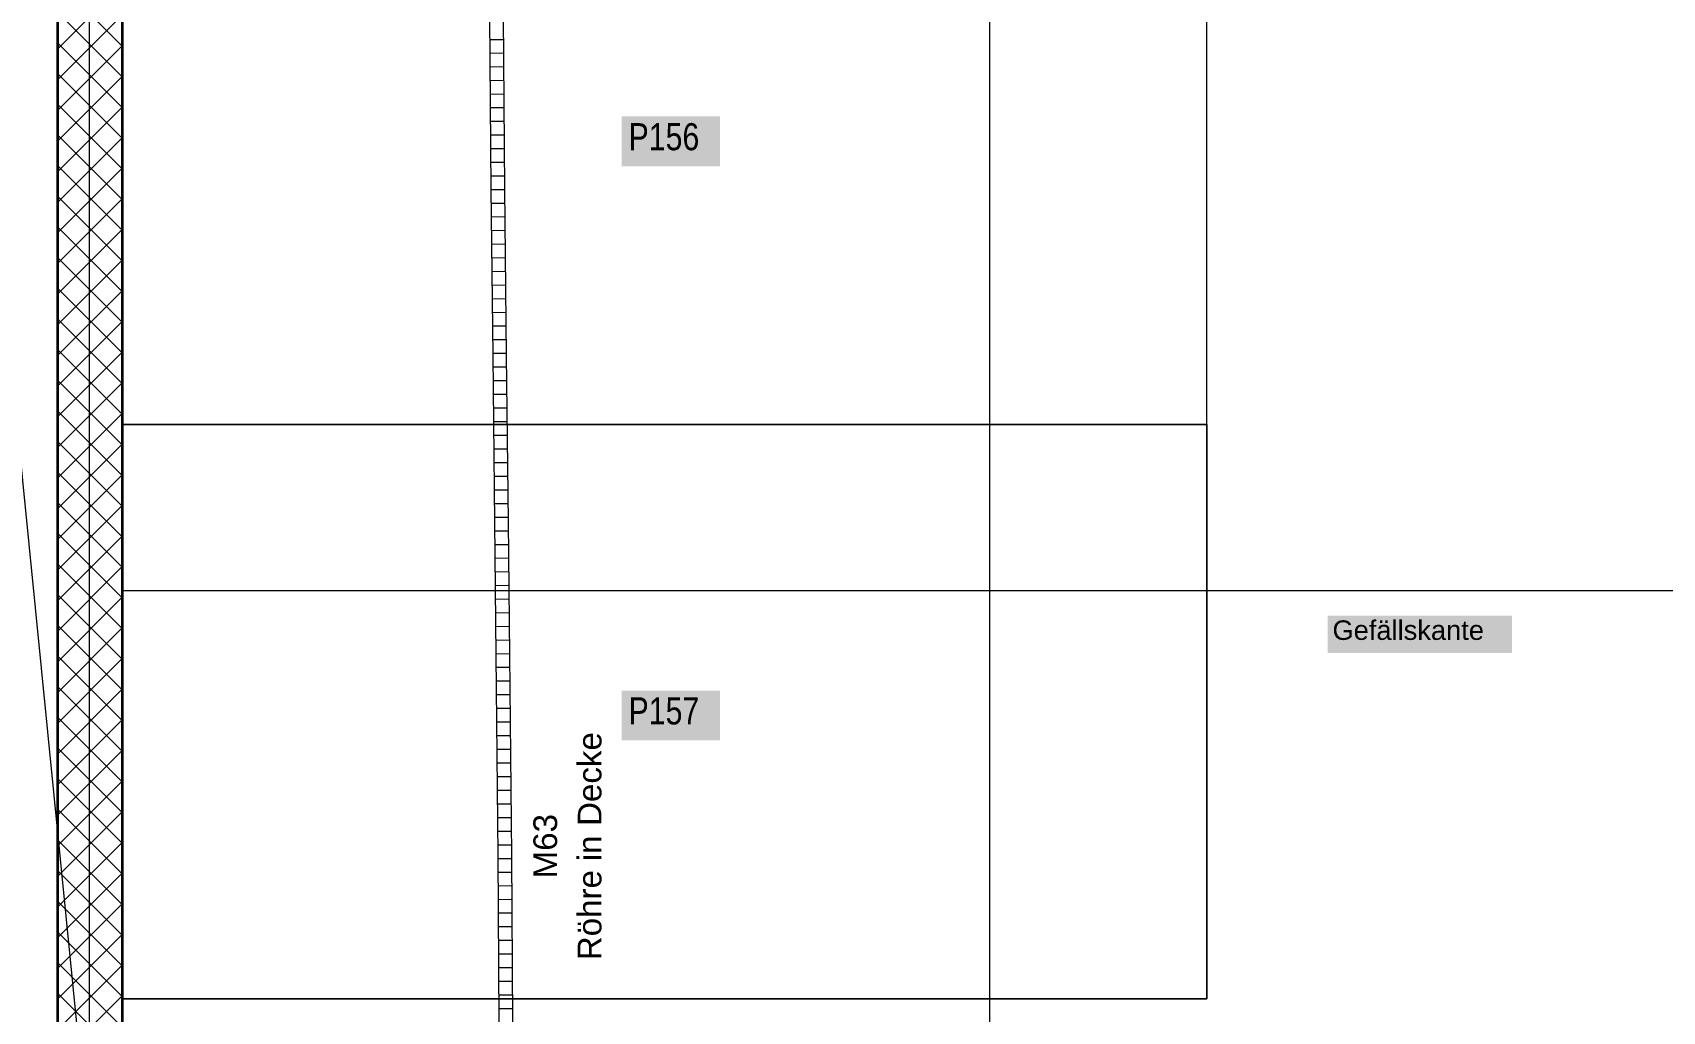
# Model space of a CAD drawing. Extents: x -882 to 613, y -179 to 707.
# Drawn here: x -802.8 to -652.5, y 47.1 to 137.4 of the extents above; entities that cross this region are included whole.
import ezdxf
from ezdxf.lldxf.tags import DXFTag

# ---------------------------------------------------------------- set-up
doc = ezdxf.new("R2010")
doc.units = 0
doc.layers.get('0').update_dxf_attribs({"lineweight": 13})
for name, color, linetype, lineweight, true_color in [('A-DETL-____-OTLN', 5, 'Continuous', 9, 0x0000ff), ('EL01_WAN_Röhre Decke', 1, 'Continuous', 13, 0xff0000), ('EL01_WAN_Röhre Decke Typ', 1, 'Continuous', 13, 0xff0000)]:
    doc.layers.add(name, color=color, linetype=linetype, lineweight=lineweight, true_color=true_color)
for name, color, linetype, lineweight in [('A-FLOR-____-OTLN', 7, 'Continuous', 9), ('A-WALL-____-MCUT', 7, 'Continuous', 35), ('A-WALL-____-PATT', 7, 'Continuous', 35), ('C-PRKG-____-IDEN', 7, 'Continuous', 5), ('C-PRKG-____-OTLN', 7, 'Continuous', 9), ('S-GRID-____-OTLN', 7, 'Continuous', 5), ('Text', 7, 'Continuous', 5)]:
    doc.layers.add(name, color=color, linetype=linetype, lineweight=lineweight)
doc.styles.get("Standard").update_dxf_attribs({"font": 'arial.ttf'})
tags = doc.linetypes.add('_Rasterlinie_', pattern=[0.375, 0.2, -0.05, 0.075, -0.05]).pattern_tags.tags
tags[10:11] = [DXFTag(74, 4), DXFTag(75, 0), DXFTag(340, '0'), DXFTag(46, 1.0), DXFTag(50, 0.0), DXFTag(44, 0.0), DXFTag(45, 0.0)]
tags[8:9] = [DXFTag(74, 4), DXFTag(75, 0), DXFTag(340, '0'), DXFTag(46, 1.0), DXFTag(50, 0.0), DXFTag(44, 0.0), DXFTag(45, 0.0)]
tags[6:7] = [DXFTag(74, 4), DXFTag(75, 0), DXFTag(340, '0'), DXFTag(46, 1.0), DXFTag(50, 0.0), DXFTag(44, 0.0), DXFTag(45, 0.0)]
tags[4:5] = [DXFTag(74, 4), DXFTag(75, 0), DXFTag(340, '0'), DXFTag(46, 1.0), DXFTag(50, 0.0), DXFTag(44, 0.0), DXFTag(45, 0.0)]
tags = doc.linetypes.add('_Strichliert - Fein_', pattern=[0.15, 0.1, -0.05]).pattern_tags.tags
tags[6:7] = [DXFTag(74, 4), DXFTag(75, 0), DXFTag(340, '0'), DXFTag(46, 1.0), DXFTag(50, 0.0), DXFTag(44, 0.0), DXFTag(45, 0.0)]
tags[4:5] = [DXFTag(74, 4), DXFTag(75, 0), DXFTag(340, '0'), DXFTag(46, 1.0), DXFTag(50, 0.0), DXFTag(44, 0.0), DXFTag(45, 0.0)]

# ---------------------------------------------------------------- blocks, each defined once
blk = doc.blocks.new('Referenz-A0UJ2IESXE', base_point=(-902.38, -164.15))
at = {"layer": 'A-DETL-____-OTLN', "color": 0, "linetype": '_Strichliert - Fein_', "ltscale": 0.13}
blk.add_line((-844.58, 506.17), (-778.51, -157.46), dxfattribs=at)
at = {"layer": 'A-FLOR-____-OTLN', "color": 0, "linetype": 'Continuous', "ltscale": 0.13}
blk.add_line((105.49, 85.94), (-794.51, 85.94), dxfattribs=at)
at = {"layer": 'A-WALL-____-MCUT', "color": 0, "linetype": 'Continuous', "ltscale": 0.35}
for p, q in [((-800.51, 219.29), (-800.51, -157.46)), ((-794.51, -157.46), (-794.51, 213.29))]:
    blk.add_line(p, q, dxfattribs=at)
at = {"layer": 'A-WALL-____-PATT', "color": 0, "linetype": 'Continuous', "lineweight": 9, "ltscale": 0.13}
for p, q in [((-794.51, 136.15), (-800.51, 142.15)), ((-800.51, 135.93), (-794.51, 141.93)), ((-794.51, 133.32), (-800.51, 139.32)), ((-800.51, 133.1), (-794.51, 139.1)), ((-794.51, 130.49), (-800.51, 136.49)), ((-800.51, 130.27), (-794.51, 136.27)), ((-794.51, 127.66), (-800.51, 133.66)), ((-800.51, 127.44), (-794.51, 133.44)), ((-794.51, 124.83), (-800.51, 130.83)), ((-800.51, 124.61), (-794.51, 130.61)), ((-794.51, 122.01), (-800.51, 128.01)), ((-800.51, 121.78), (-794.51, 127.78)), ((-794.51, 119.18), (-800.51, 125.18)), ((-800.51, 118.96), (-794.51, 124.96)), ((-794.51, 116.35), (-800.51, 122.35)), ((-800.51, 116.13), (-794.51, 122.13)), ((-794.51, 113.52), (-800.51, 119.52)), ((-800.51, 113.3), (-794.51, 119.3)), ((-794.51, 110.69), (-800.51, 116.69)), ((-800.51, 110.47), (-794.51, 116.47)), ((-794.51, 107.86), (-800.51, 113.86)), ((-800.51, 107.64), (-794.51, 113.64)), ((-794.51, 105.04), (-800.51, 111.04)), ((-800.51, 104.81), (-794.51, 110.81)), ((-794.51, 102.21), (-800.51, 108.21)), ((-800.51, 101.99), (-794.51, 107.99)), ((-794.51, 99.38), (-800.51, 105.38)), ((-800.51, 99.16), (-794.51, 105.16)), ((-794.51, 96.55), (-800.51, 102.55)), ((-800.51, 96.33), (-794.51, 102.33)), ((-794.51, 93.72), (-800.51, 99.72)), ((-800.51, 93.5), (-794.51, 99.5)), ((-794.51, 90.89), (-800.51, 96.89)), ((-800.51, 90.67), (-794.51, 96.67)), ((-794.51, 88.07), (-800.51, 94.07)), ((-800.51, 87.84), (-794.51, 93.84)), ((-794.51, 85.24), (-800.51, 91.24)), ((-800.51, 85.01), (-794.51, 91.01)), ((-794.51, 82.41), (-800.51, 88.41)), ((-800.51, 82.19), (-794.51, 88.19)), ((-794.51, 79.58), (-800.51, 85.58)), ((-800.51, 79.36), (-794.51, 85.36)), ((-794.51, 76.75), (-800.51, 82.75)), ((-800.51, 76.53), (-794.51, 82.53)), ((-794.51, 73.92), (-800.51, 79.92)), ((-800.51, 73.7), (-794.51, 79.7)), ((-794.51, 71.09), (-800.51, 77.09)), ((-800.51, 70.87), (-794.51, 76.87)), ((-794.51, 68.27), (-800.51, 74.27)), ((-800.51, 68.04), (-794.51, 74.04)), ((-794.51, 65.44), (-800.51, 71.44)), ((-800.51, 65.22), (-794.51, 71.22)), ((-794.51, 62.61), (-800.51, 68.61)), ((-800.51, 62.39), (-794.51, 68.39)), ((-794.51, 59.78), (-800.51, 65.78)), ((-800.51, 59.56), (-794.51, 65.56)), ((-794.51, 56.95), (-800.51, 62.95)), ((-800.51, 56.73), (-794.51, 62.73)), ((-794.51, 54.12), (-800.51, 60.12)), ((-800.51, 53.9), (-794.51, 59.9)), ((-794.51, 51.3), (-800.51, 57.3)), ((-800.51, 51.07), (-794.51, 57.07)), ((-794.51, 48.47), (-800.51, 54.47)), ((-800.51, 48.25), (-794.51, 54.25)), ((-794.51, 45.64), (-800.51, 51.64)), ((-800.51, 45.42), (-794.51, 51.42)), ((-794.51, 42.81), (-800.51, 48.81)), ((-800.51, 42.59), (-794.51, 48.59))]:
    blk.add_line(p, q, dxfattribs=at)
at = {"layer": 'C-PRKG-____-IDEN', "color": 7, "linetype": 'Continuous', "ltscale": 0.13, "true_color": 0xffffff}
for points in [[(-748.47, 125.11), (-739.4, 125.11), (-748.47, 129.71)], [(-739.4, 125.11), (-748.47, 129.71), (-739.4, 129.71)], [(-748.47, 72.12), (-739.4, 72.12), (-748.47, 76.72)], [(-739.4, 72.12), (-748.47, 76.72), (-739.4, 76.72)]]:
    blk.add_solid(points, dxfattribs=at)
at = {"layer": 'C-PRKG-____-OTLN', "color": 0, "linetype": 'Continuous', "ltscale": 0.13}
for p, q in [((-694.51, 101.28), (-694.51, 154.27)), ((-794.51, 121.92), (-794.51, 101.28)), ((-794.51, 101.28), (-694.51, 101.28)), ((-794.51, 101.28), (-694.51, 101.28)), ((-794.51, 48.29), (-794.51, 101.28)), ((-694.51, 101.28), (-794.51, 101.28)), ((-794.51, 48.29), (-794.51, 101.28)), ((-794.51, 101.28), (-694.51, 101.28)), ((-694.51, 101.28), (-694.51, 101.28)), ((-694.51, 48.29), (-694.51, 101.28)), ((-694.51, 48.29), (-694.51, 101.28)), ((-694.51, 101.28), (-694.51, 48.29)), ((-694.51, 101.28), (-694.51, 101.28)), ((-794.51, 48.29), (-694.51, 48.29)), ((-794.51, 48.29), (-694.51, 48.29)), ((-694.51, 48.29), (-794.51, 48.29)), ((-694.51, 48.29), (-694.51, 48.29))]:
    blk.add_line(p, q, dxfattribs=at)
at = {"layer": 'S-GRID-____-OTLN', "color": 0, "linetype": '_Rasterlinie_', "ltscale": 0.13}
for p, q in [((-797.56, -157.46), (-797.56, 660.29)), ((-714.51, -157.46), (-714.51, 660.29))]:
    blk.add_line(p, q, dxfattribs=at)
at = {"layer": 'Text', "color": 7, "linetype": 'Continuous', "ltscale": 0.13, "true_color": 0xffffff}
for points in [[(-683.36, 80.2), (-666.34, 80.2), (-683.36, 83.65)], [(-666.34, 80.2), (-683.36, 83.65), (-666.34, 83.65)]]:
    blk.add_solid(points, dxfattribs=at)
at = {"layer": 'C-PRKG-____-IDEN', "color": 0, "linetype": 'Continuous', "ltscale": 0.13, "char_height": 2.5, "attachment_point": 1}
for s, insert in [('{\\W0.8;\\fArial;P156}', (-747.84, 129.09)), ('{\\W0.8;\\fArial;P157}', (-747.84, 76.1))]:
    blk.add_mtext(s, dxfattribs=dict(at, insert=insert))
at = {"layer": 'Text', "color": 0, "linetype": 'Continuous', "ltscale": 0.13, "insert": (-682.91, 83.2), "char_height": 1.8, "attachment_point": 1}
blk.add_mtext('{\\fArial;Gefällskante}', dxfattribs=at)
blk = doc.blocks.new('MText-A0UJ2IJQXE', base_point=(-756.62, 51.84))
at = {"color": 0, "linetype": 'ByBlock', "lineweight": -2, "ltscale": 0.13, "char_height": 2.1875, "attachment_point": 1, "rotation": 90}
for s, insert in [('{\\fArial;Decke}', (-752.53, 64.23)), ('{\\fArial;M63}', (-756.62, 59.39)), ('{\\fArial;in}', (-752.53, 60.97)), ('{\\fArial;Röhre}', (-752.53, 51.84))]:
    blk.add_mtext(s, dxfattribs=dict(at, insert=insert))
blk = doc.blocks.new('Flexrohr-A0UJ2IM4XE', base_point=(-760.89, -67.25))
at = {"color": 0, "linetype": 'ByBlock', "lineweight": -2, "ltscale": 0.13}
for p, q in [((-760.66, 138.94), (-760.6, 130.98)), ((-759.4, 138.95), (-759.34, 130.99)), ((-760.6, 136.81), (-759.42, 136.82)), ((-760.59, 135.56), (-759.41, 135.57)), ((-760.58, 134.3), (-759.4, 134.31)), ((-760.57, 133.04), (-759.39, 133.05)), ((-760.6, 130.98), (-760.53, 123.01)), ((-760.56, 131.78), (-759.38, 131.79)), ((-759.34, 130.99), (-759.27, 123.02)), ((-760.55, 130.52), (-759.37, 130.53)), ((-760.54, 129.26), (-759.36, 129.27)), ((-760.53, 128), (-759.35, 128.01)), ((-760.52, 126.74), (-759.34, 126.75)), ((-760.51, 125.48), (-759.33, 125.49)), ((-760.5, 124.22), (-759.32, 124.23)), ((-760.53, 123.01), (-760.37, 107.64)), ((-760.49, 122.96), (-759.3, 122.98)), ((-759.27, 123.02), (-759.12, 107.66)), ((-760.48, 121.7), (-759.29, 121.72)), ((-760.46, 120.44), (-759.28, 120.46)), ((-760.45, 119.19), (-759.27, 119.2)), ((-760.44, 117.93), (-759.25, 117.94)), ((-760.43, 116.67), (-759.24, 116.68)), ((-760.41, 115.41), (-759.23, 115.42)), ((-760.4, 114.15), (-759.22, 114.16)), ((-760.39, 112.89), (-759.2, 112.9)), ((-760.38, 111.63), (-759.19, 111.64)), ((-760.36, 110.37), (-759.18, 110.38)), ((-760.35, 109.11), (-759.17, 109.12)), ((-760.37, 107.64), (-760.21, 92.27)), ((-760.34, 107.85), (-759.15, 107.86)), ((-759.12, 107.66), (-758.95, 92.29)), ((-760.33, 106.59), (-759.14, 106.6)), ((-760.31, 105.33), (-759.13, 105.34)), ((-760.3, 104.07), (-759.11, 104.08)), ((-760.29, 102.81), (-759.1, 102.82)), ((-760.27, 101.55), (-759.09, 101.56)), ((-760.26, 100.29), (-759.07, 100.3)), ((-760.25, 99.03), (-759.06, 99.04)), ((-760.23, 97.77), (-759.05, 97.78)), ((-760.22, 96.51), (-759.03, 96.52)), ((-760.2, 95.25), (-759.02, 95.26)), ((-760.19, 93.99), (-759.01, 94)), ((-760.21, 92.27), (-760.05, 76.9)), ((-760.18, 92.73), (-758.99, 92.74)), ((-758.95, 92.29), (-758.79, 76.91)), ((-760.16, 91.47), (-758.98, 91.48)), ((-760.15, 90.21), (-758.97, 90.22)), ((-760.14, 88.95), (-758.95, 88.96)), ((-760.13, 87.69), (-758.94, 87.7)), ((-760.11, 86.43), (-758.93, 86.44)), ((-760.1, 85.17), (-758.91, 85.18)), ((-760.09, 83.91), (-758.9, 83.92)), ((-760.07, 82.65), (-758.89, 82.66)), ((-760.06, 81.39), (-758.88, 81.4)), ((-760.05, 80.13), (-758.86, 80.14)), ((-760.03, 78.87), (-758.85, 78.88)), ((-760.05, 76.9), (-759.91, 61.53)), ((-760.02, 77.61), (-758.84, 77.62)), ((-758.79, 76.91), (-758.65, 61.54)), ((-760.01, 76.35), (-758.82, 76.36)), ((-760, 75.09), (-758.81, 75.1)), ((-759.99, 73.83), (-758.8, 73.84)), ((-759.97, 72.57), (-758.79, 72.58)), ((-759.96, 71.31), (-758.78, 71.32)), ((-759.95, 70.05), (-758.77, 70.06)), ((-759.94, 68.79), (-758.76, 68.8)), ((-759.93, 67.53), (-758.74, 67.54)), ((-759.92, 66.27), (-758.73, 66.28)), ((-759.91, 65.01), (-758.72, 65.02)), ((-759.89, 63.75), (-758.71, 63.76)), ((-759.88, 62.49), (-758.7, 62.5)), ((-759.91, 61.53), (-759.81, 46.16)), ((-759.87, 61.23), (-758.69, 61.24)), ((-758.65, 61.54), (-758.55, 46.16)), ((-759.86, 59.97), (-758.68, 59.98)), ((-759.86, 58.71), (-758.67, 58.72)), ((-759.85, 57.45), (-758.66, 57.46)), ((-759.84, 56.2), (-758.65, 56.2)), ((-759.83, 54.94), (-758.65, 54.94)), ((-759.82, 53.68), (-758.64, 53.68)), ((-759.81, 52.42), (-758.63, 52.42)), ((-759.81, 51.16), (-758.62, 51.16)), ((-759.8, 49.9), (-758.61, 49.9)), ((-759.79, 48.64), (-758.6, 48.64)), ((-759.78, 47.38), (-758.6, 47.38))]:
    blk.add_line(p, q, dxfattribs=at)

msp = doc.modelspace()

# ---------------------------------------------------------------- block references
at = {"color": 9, "lineweight": 25, "ltscale": 0.25, "true_color": 0xc0c0c0}
msp.add_blockref('Referenz-A0UJ2IESXE', (-902.38, -164.15), dxfattribs=at)
at = {"layer": 'EL01_WAN_Röhre Decke', "color": 1, "ltscale": 0.13, "true_color": 0xff0000}
msp.add_blockref('Flexrohr-A0UJ2IM4XE', (-760.89, -67.25), dxfattribs=at)
at = {"layer": 'EL01_WAN_Röhre Decke Typ', "color": 1, "ltscale": 0.13, "true_color": 0xff0000}
msp.add_blockref('MText-A0UJ2IJQXE', (-756.62, 51.84), dxfattribs=at)

doc.saveas('drawing.dxf')
